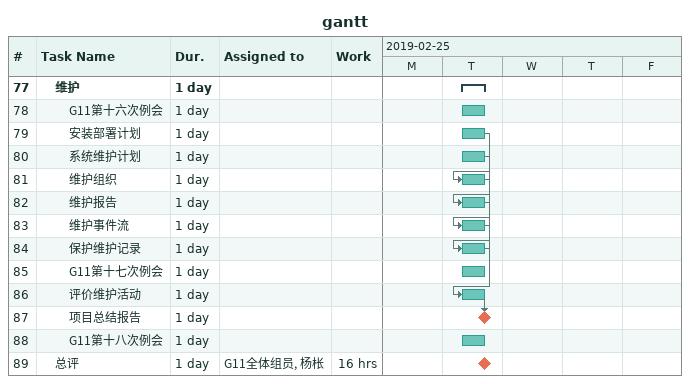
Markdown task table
gantt

| ID | Level | Task | Duration | Start | Finish | Predecessors | Resources | Work (h) |
|---|---|---|---|---|---|---|---|---|
| 77 | 2 | **维护** | 1d | 2019-02-26 | 2019-02-26 |  |  |  |
| 78 | 3 | G11第十六次例会 | 1d | 2019-02-26 | 2019-02-26 |  |  |  |
| 79 | 3 | 安装部署计划 | 1d | 2019-02-26 | 2019-02-26 |  |  |  |
| 80 | 3 | 系统维护计划 | 1d | 2019-02-26 | 2019-02-26 |  |  |  |
| 81 | 3 | 维护组织 | 1d | 2019-02-26 | 2019-02-26 | 79, 80 |  |  |
| 82 | 3 | 维护报告 | 1d | 2019-02-26 | 2019-02-26 | 79, 80 |  |  |
| 83 | 3 | 维护事件流 | 1d | 2019-02-26 | 2019-02-26 | 79, 80 |  |  |
| 84 | 3 | 保护维护记录 | 1d | 2019-02-26 | 2019-02-26 | 79, 80 |  |  |
| 85 | 3 | G11第十七次例会 | 1d | 2019-02-26 | 2019-02-26 |  |  |  |
| 86 | 3 | 评价维护活动 | 1d | 2019-02-26 | 2019-02-26 | 81, 82, 83, 84 |  |  |
| 87 | 3 | 项目总结报告 | 1d | 2019-02-26 | 2019-02-26 | 86 |  |  |
| 88 | 3 | G11第十八次例会 | 1d | 2019-02-26 | 2019-02-26 |  |  |  |
| 89 | 2 | 总评 | 1d | 2019-02-26 | 2019-02-26 |  | G11全体组员, 杨枨 | 16 |
